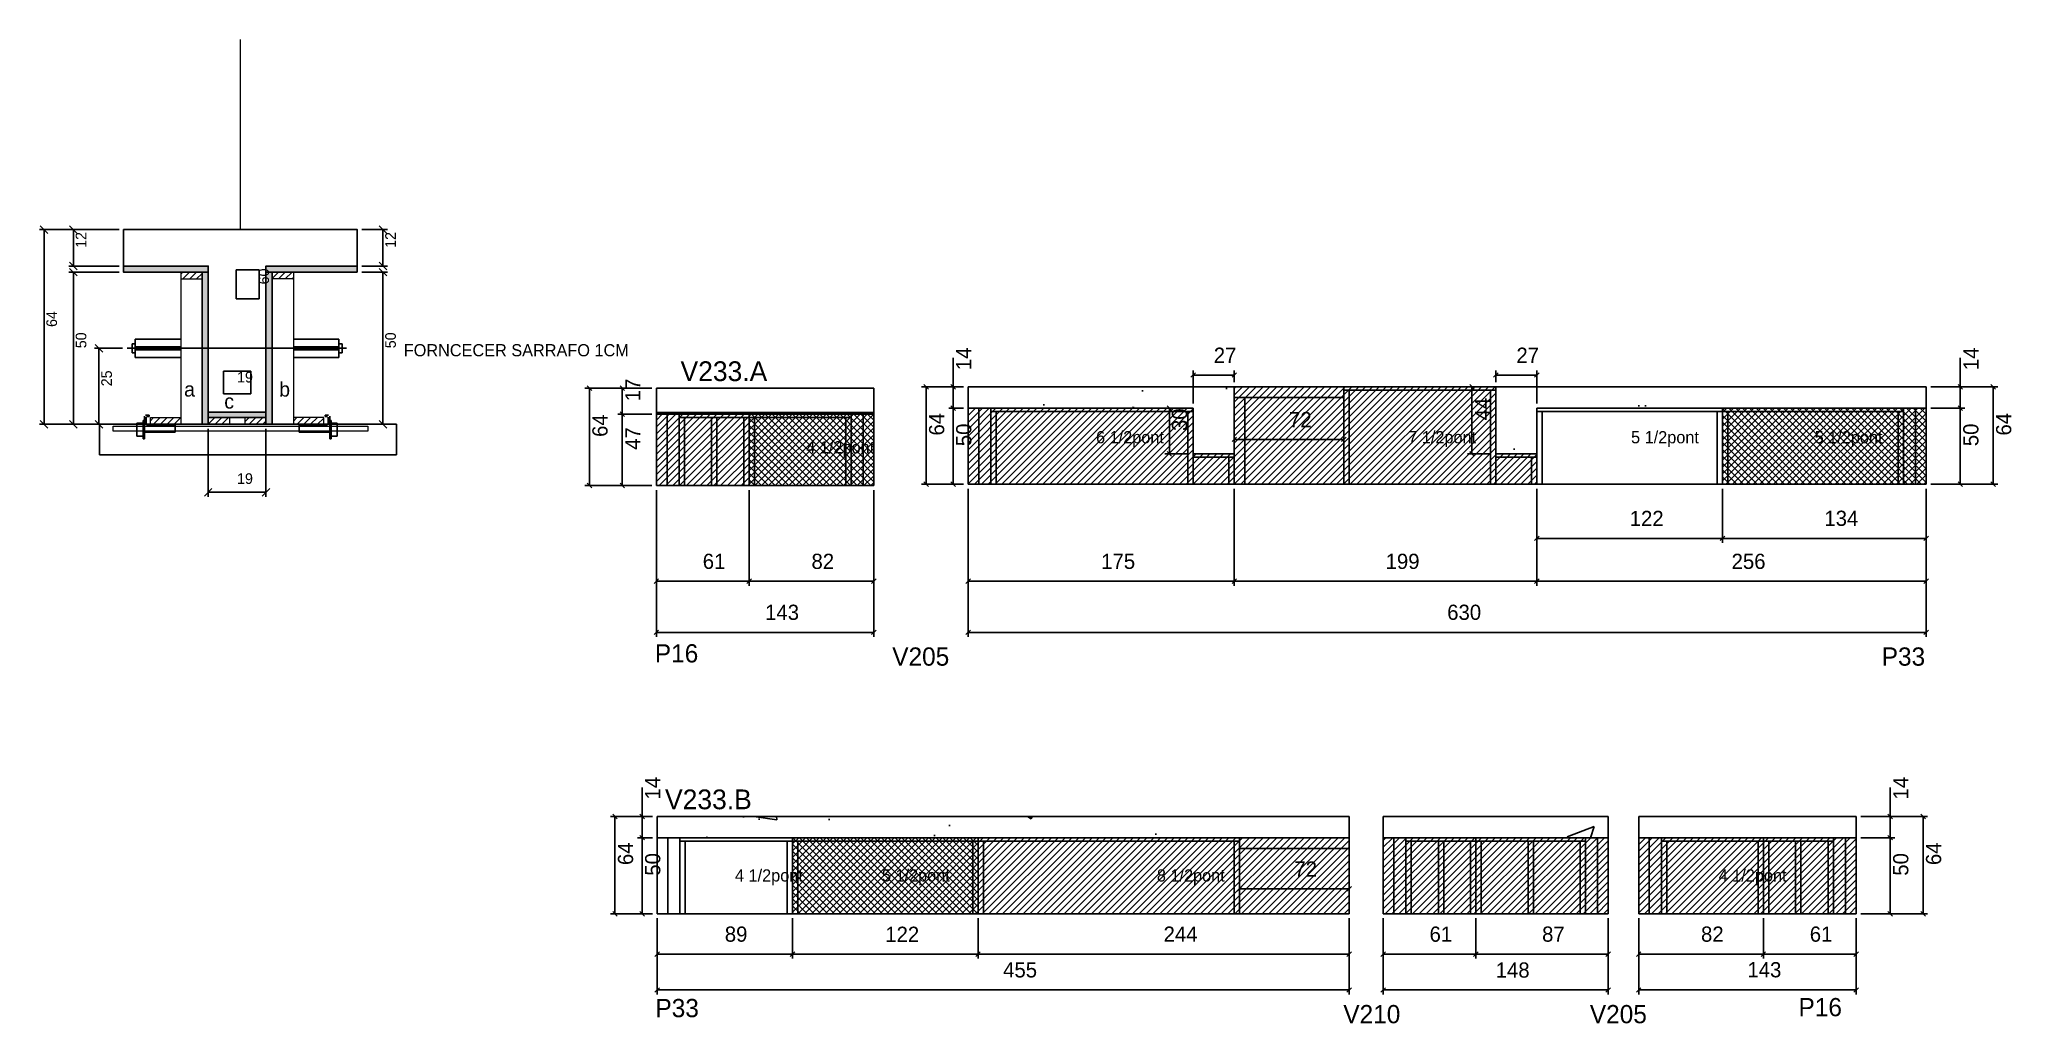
# Model space of a CAD drawing. Header units: metres. Extents: x 5980 to 7276, y 4031 to 4678.
import ezdxf

# ---------------------------------------------------------------- set-up
doc = ezdxf.new("R2010")
doc.units = ezdxf.units.M
for name, color, linetype in [('5', 7, 'Continuous'), ('barrote', 7, 'Continuous'), ('CONCRETO', 7, 'Continuous'), ('COTA', 7, 'Continuous'), ('Cota Seção (2x)', 7, 'Continuous'), ('detalhes', 7, 'Continuous'), ('Hachura', 7, 'Continuous'), ('Madeira', 7, 'Continuous'), ('Painéis', 7, 'Continuous'), ('presilha', 7, 'Continuous'), ('REAPROVEITAMENTO', 7, 'Continuous'), ('SARR_2.2x7', 7, 'Continuous'), ('SARR_3.5x7', 7, 'Continuous'), ('SCO-___-LAJ', 7, 'Continuous'), ('TENSOR', 7, 'Continuous'), ('texto', 7, 'Continuous'), ('Texto Seção', 7, 'Continuous')]:
    doc.layers.add(name, color=color, linetype=linetype)

msp = doc.modelspace()

# ---------------------------------------------------------------- hatches: boundary and pattern name
at = {"layer": 'COTA'}
h = msp.add_hatch(dxfattribs=at)
h.set_pattern_fill('AR-CONC')
h.paths.add_polyline_path([(6528.4, 4432.6), (6528.4, 4448.6), (6385.4, 4448.6), (6385.4, 4432.6), (6528.4, 4432.6)])
h = msp.add_hatch(dxfattribs=at)
h.set_pattern_fill('AR-CONC')
h.paths.add_polyline_path([(6765.4, 4405.5), (6765.4, 4449.5), (6590.4, 4449.5), (6590.4, 4435.5), (6738.4, 4435.5), (6738.4, 4405.5), (6765.4, 4405.5)])
h.paths.add_polyline_path([(6937.4, 4449.5), (6937.4, 4405.5), (6964.4, 4405.5), (6964.4, 4435.5), (7220.4, 4435.5), (7220.4, 4449.5), (6937.4, 4449.5)])
h = msp.add_hatch(dxfattribs=at)
h.set_pattern_fill('AR-CONC')
h.paths.add_polyline_path([(6840.9, 4167.1), (6840.9, 4153.1), (6385.9, 4153.1), (6385.9, 4167.1), (6840.9, 4167.1)])
h = msp.add_hatch(dxfattribs=at)
h.set_pattern_fill('AR-CONC')
h.paths.add_polyline_path([(7011.3, 4153.1), (7011.3, 4167.1), (6863.3, 4167.1), (6863.3, 4153.1), (7011.3, 4153.1)])
h = msp.add_hatch(dxfattribs=at)
h.set_pattern_fill('AR-CONC')
h.paths.add_polyline_path([(7174.3, 4153.1), (7174.3, 4167.1), (7031.3, 4167.1), (7031.3, 4153.1), (7174.3, 4153.1)])
at = {"layer": 'Hachura'}
h = msp.add_hatch(color=7, dxfattribs=at)
h.dxf.hatch_style = 1
h.paths.add_polyline_path([(6090.7, 4524.9), (6090.7, 4528.9), (6035.1, 4528.9), (6035.1, 4524.9), (6090.7, 4524.9)])
h = msp.add_hatch(color=7, dxfattribs=at)
h.dxf.hatch_style = 1
h.paths.add_polyline_path([(6188.7, 4524.9), (6188.7, 4528.9), (6128.7, 4528.9), (6128.7, 4524.9), (6188.7, 4524.9)])
h = msp.add_hatch(dxfattribs=at)
h.set_pattern_fill('ANSI31')
h.paths.add_polyline_path([(6086.7, 4520.5), (6086.7, 4524.9), (6072.7, 4524.9), (6072.7, 4520.5), (6086.7, 4520.5)])
h = msp.add_hatch(color=7, dxfattribs=at)
h.dxf.hatch_style = 1
h.paths.add_polyline_path([(6086.7, 4524.9), (6090.7, 4524.9), (6090.7, 4424.9), (6086.7, 4424.9), (6086.7, 4524.9)])
h = msp.add_hatch(color=7, dxfattribs=at)
h.dxf.hatch_style = 1
h.paths.add_polyline_path([(6132.7, 4524.9), (6128.7, 4524.9), (6128.7, 4424.9), (6132.7, 4424.9), (6132.7, 4524.9)])
h = msp.add_hatch(dxfattribs=at)
h.set_pattern_fill('ANSI31')
h.paths.add_polyline_path([(6132.7, 4520.5), (6132.7, 4524.9), (6146.7, 4524.9), (6146.7, 4520.5), (6132.7, 4520.5)])
h = msp.add_hatch(dxfattribs=at)
h.set_pattern_fill('ANSI31')
h.paths.add_polyline_path([(6052.7, 4424.9), (6052.7, 4429.3), (6072.7, 4429.3), (6072.7, 4424.9), (6052.7, 4424.9)])
h = msp.add_hatch(color=7, dxfattribs=at)
h.dxf.hatch_style = 1
h.paths.add_polyline_path([(6128.7, 4429.3), (6128.7, 4432.9), (6090.7, 4432.9), (6090.7, 4429.3), (6128.7, 4429.3)])
h = msp.add_hatch(dxfattribs=at)
h.set_pattern_fill('ANSI31')
h.paths.add_polyline_path([(6090.7, 4424.9), (6090.7, 4429.3), (6104.7, 4429.3), (6104.7, 4424.9), (6090.7, 4424.9)])
h = msp.add_hatch(dxfattribs=at)
h.set_pattern_fill('ANSI31')
h.paths.add_polyline_path([(6128.7, 4424.9), (6128.7, 4429.3), (6114.7, 4429.3), (6114.7, 4424.9), (6128.7, 4424.9)])
h = msp.add_hatch(dxfattribs=at)
h.set_pattern_fill('ANSI31')
h.paths.add_polyline_path([(6166.7, 4424.9), (6166.7, 4429.3), (6146.7, 4429.3), (6146.7, 4424.9), (6166.7, 4424.9)])
at = {"layer": 'REAPROVEITAMENTO'}
h = msp.add_hatch(dxfattribs=at)
h.set_pattern_fill('ANSI31')
h.paths.add_polyline_path([(6937.4, 4405.5), (6937.4, 4449.5), (6765.4, 4449.5), (6765.4, 4385.5), (6964.4, 4385.5), (6964.4, 4405.5), (6937.4, 4405.5)])
h = msp.add_hatch(dxfattribs=at)
h.set_pattern_fill('ANSI31')
h.paths.add_polyline_path([(6738.4, 4405.5), (6738.4, 4435.5), (6590.4, 4435.5), (6590.4, 4385.5), (6765.4, 4385.5), (6765.4, 4405.5), (6738.4, 4405.5), (6738.4, 4405.5)])
h = msp.add_hatch(dxfattribs=at)
h.set_pattern_fill('ANSI37')
h.paths.add_polyline_path([(7220.4, 4435.5), (7086.4, 4435.5), (7086.4, 4385.5), (7220.4, 4385.5), (7220.4, 4435.5)])
h = msp.add_hatch(dxfattribs=at)
h.set_pattern_fill('ANSI31')
h.paths.add_polyline_path([(6385.4, 4384.6), (6446.4, 4384.6), (6446.4, 4431.6), (6385.4, 4431.6), (6385.4, 4384.6)])
h = msp.add_hatch(dxfattribs=at)
h.set_pattern_fill('ANSI37')
h.paths.add_polyline_path([(6528.4, 4431.6), (6446.4, 4431.6), (6446.4, 4384.6), (6528.4, 4384.6), (6528.4, 4431.6)])
h = msp.add_hatch(dxfattribs=at)
h.set_pattern_fill('ANSI37')
h.paths.add_polyline_path([(6596.9, 4153.1), (6474.9, 4153.1), (6474.9, 4103.1), (6596.9, 4103.1), (6596.9, 4153.1), (6596.9, 4153.1)])
h = msp.add_hatch(dxfattribs=at)
h.set_pattern_fill('ANSI31')
h.paths.add_polyline_path([(6596.9, 4103.1), (6840.9, 4103.1), (6840.9, 4153.1), (6596.9, 4153.1), (6596.9, 4103.1)])
h = msp.add_hatch(dxfattribs=at)
h.set_pattern_fill('ANSI31')
h.paths.add_polyline_path([(6863.3, 4103.1), (7011.3, 4103.1), (7011.3, 4153.1), (6863.3, 4153.1), (6863.3, 4103.1)])
h = msp.add_hatch(dxfattribs=at)
h.set_pattern_fill('ANSI31')
h.paths.add_polyline_path([(7031.3, 4103.1), (7174.3, 4103.1), (7174.3, 4153.1), (7031.3, 4153.1), (7031.3, 4103.1)])

# ---------------------------------------------------------------- linework, layer by layer
at = {"color": 7, "lineweight": 25}
for p, q in [((6040.7, 4477.9), (6040.7, 4471.9)), ((6040.7, 4477.9), (6042.7, 4477.9)), ((6042.7, 4480.9), (6042.7, 4468.9)), ((6042.7, 4480.9), (6072.7, 4480.9)), ((6072.7, 4475.9), (6042.7, 4475.9)), ((6072.7, 4473.9), (6042.7, 4473.9)), ((6176.7, 4480.9), (6146.7, 4480.9)), ((6146.7, 4475.9), (6176.7, 4475.9)), ((6146.7, 4473.9), (6176.7, 4473.9)), ((6176.7, 4480.9), (6176.7, 4468.9)), ((6176.7, 4477.9), (6178.7, 4477.9)), ((6178.7, 4477.9), (6178.7, 4471.9)), ((6042.7, 4471.9), (6040.7, 4471.9)), ((6042.7, 4468.9), (6072.7, 4468.9)), ((6176.7, 4468.9), (6146.7, 4468.9)), ((6176.7, 4471.9), (6178.7, 4471.9))]:
    msp.add_line(p, q, dxfattribs=at)
at = {"layer": 'barrote', "color": 251, "lineweight": 25}
msp.add_lwpolyline([(6019.3, 4404.9), (6214.5, 4404.9), (6214.5, 4424.9), (6019.3, 4424.9)], close=True, dxfattribs=at)
at = {"layer": 'CONCRETO', "color": 251, "lineweight": 25}
msp.add_lwpolyline([(6035.1, 4528.9), (6035.1, 4552.9), (6188.7, 4552.9), (6188.7, 4528.9), (6128.7, 4528.9), (6128.7, 4432.9), (6090.7, 4432.9), (6090.7, 4528.9)], close=True, dxfattribs=at)
at = {"layer": 'COTA', "color": 4, "lineweight": 25}
for p, q in [((6032.1, 4552.9), (5979.8, 4552.9)), ((5982.8, 4424.9), (5982.8, 4552.9)), ((6032.1, 4552.9), (5999.1, 4552.9)), ((6002.1, 4552.9), (6002.1, 4528.9)), ((6191.7, 4552.9), (6208.6, 4552.9)), ((6205.6, 4552.9), (6205.6, 4528.9)), ((6032.1, 4528.9), (5999.1, 4528.9)), ((6191.7, 4528.9), (6208.6, 4528.9)), ((6032.1, 4524.9), (5999.1, 4524.9)), ((6002.1, 4524.9), (6002.1, 4424.9)), ((6191.7, 4524.9), (6208.6, 4524.9)), ((6205.6, 4424.9), (6205.6, 4524.9)), ((6034.4, 4474.9), (6015.9, 4474.9)), ((6018.9, 4474.9), (6018.9, 4424.9)), ((7242.8, 4449.5), (7242.8, 4468.6)), ((6382.4, 4448.6), (6338.4, 4448.6)), ((6341.4, 4448.6), (6341.4, 4384.6)), ((6382.4, 4448.6), (6360, 4448.6)), ((6363, 4431.6), (6363, 4448.6)), ((6738.4, 4438.5), (6738.4, 4460.3)), ((6738.4, 4457.3), (6765.4, 4457.3)), ((6765.4, 4452.5), (6765.4, 4460.3)), ((6934.4, 4449.5), (6918.7, 4449.5)), ((6921.7, 4405.5), (6921.7, 4449.5)), ((6937.4, 4452.5), (6937.4, 4460.3)), ((6937.4, 4457.3), (6964.4, 4457.3)), ((6964.4, 4438.5), (6964.4, 4460.3)), ((7223.4, 4449.5), (7245.8, 4449.5)), ((7223.4, 4449.5), (7267.4, 4449.5)), ((7242.8, 4435.5), (7242.8, 4449.5)), ((7264.4, 4449.5), (7264.4, 4385.5)), ((6735.4, 4435.5), (6719.7, 4435.5)), ((6722.7, 4405.5), (6722.7, 4435.5)), ((7223.4, 4435.5), (7245.8, 4435.5)), ((7223.4, 4435.5), (7245.8, 4435.5)), ((7242.8, 4435.5), (7242.8, 4385.5)), ((6054.1, 4424.9), (5979.8, 4424.9)), ((6054.1, 4424.9), (5999.1, 4424.9)), ((6034.4, 4424.9), (6015.9, 4424.9)), ((6090.7, 4421.9), (6090.7, 4377.2)), ((6128.7, 4421.9), (6128.7, 4377.2)), ((6165.3, 4424.9), (6208.6, 4424.9)), ((6382.4, 4431.6), (6360, 4431.6)), ((6382.4, 4431.6), (6360, 4431.6)), ((6363, 4431.6), (6363, 4384.6)), ((6765.4, 4410.2), (6765.4, 4418)), ((6765.4, 4415), (6837.4, 4415)), ((6837.4, 4410.2), (6837.4, 4418)), ((6735.4, 4405.5), (6719.7, 4405.5)), ((6934.4, 4405.5), (6918.7, 4405.5)), ((6382.4, 4384.6), (6338.4, 4384.6)), ((6382.4, 4384.6), (6360, 4384.6)), ((7223.4, 4385.5), (7245.8, 4385.5)), ((7223.4, 4385.5), (7267.4, 4385.5)), ((6090.7, 4380.2), (6128.7, 4380.2)), ((6385.4, 4381.6), (6385.4, 4318.7)), ((6385.4, 4381.6), (6385.4, 4285.1)), ((6446.4, 4381.6), (6446.4, 4318.7)), ((6446.4, 4381.6), (6446.4, 4318.7)), ((6528.4, 4381.6), (6528.4, 4318.7)), ((6528.4, 4381.6), (6528.4, 4285.1)), ((6590.4, 4382.5), (6590.4, 4285.1)), ((6590.4, 4382.5), (6590.4, 4318.7)), ((6765.4, 4382.5), (6765.4, 4318.7)), ((6765.4, 4382.5), (6765.4, 4318.7)), ((6964.4, 4382.5), (6964.4, 4318.7)), ((6964.4, 4382.5), (6964.4, 4318.7)), ((7220.4, 4382.5), (7220.4, 4285.1)), ((7220.4, 4382.5), (7220.4, 4318.7)), ((6446.4, 4321.7), (6385.4, 4321.7)), ((6528.4, 4321.7), (6446.4, 4321.7)), ((6765.4, 4321.7), (6590.4, 4321.7)), ((6765.4, 4321.7), (6964.4, 4321.7)), ((6964.4, 4321.7), (7220.4, 4321.7)), ((6528.4, 4288.1), (6385.4, 4288.1)), ((6590.4, 4288.1), (7220.4, 4288.1)), ((7196.7, 4167.1), (7196.7, 4186.2)), ((7177.3, 4167.1), (7199.7, 4167.1)), ((7177.3, 4167.1), (7221.3, 4167.1)), ((7196.7, 4153.1), (7196.7, 4167.1)), ((7218.3, 4167.1), (7218.3, 4103.1)), ((7177.3, 4153.1), (7199.7, 4153.1)), ((7177.3, 4153.1), (7199.7, 4153.1)), ((7196.7, 4153.1), (7196.7, 4103.1)), ((6385.9, 4100.1), (6385.9, 4050)), ((6596.9, 4100.1), (6596.9, 4073.6)), ((6840.9, 4100.1), (6840.9, 4073.6)), ((6840.9, 4100.1), (6840.9, 4050)), ((6863.3, 4100.1), (6863.3, 4073.6)), ((6863.3, 4100.1), (6863.3, 4050)), ((6924.3, 4100.1), (6924.3, 4073.6)), ((6924.3, 4100.1), (6924.3, 4073.6)), ((7011.3, 4100.1), (7011.3, 4073.6)), ((7011.3, 4100.1), (7011.3, 4050)), ((7031.3, 4100.1), (7031.3, 4073.6)), ((7031.3, 4100.1), (7031.3, 4050)), ((7113.3, 4100.1), (7113.3, 4073.6)), ((7113.3, 4100.1), (7113.3, 4073.6)), ((7174.3, 4100.1), (7174.3, 4073.6)), ((7174.3, 4100.1), (7174.3, 4050)), ((7177.3, 4103.1), (7199.7, 4103.1)), ((7177.3, 4103.1), (7221.3, 4103.1)), ((6840.9, 4076.6), (6596.9, 4076.6)), ((6924.3, 4076.6), (6863.3, 4076.6)), ((7011.3, 4076.6), (6924.3, 4076.6)), ((7031.3, 4076.6), (7113.3, 4076.6)), ((7113.3, 4076.6), (7174.3, 4076.6)), ((6840.9, 4053), (6385.9, 4053)), ((7011.3, 4053), (6863.3, 4053)), ((7031.3, 4053), (7174.3, 4053))]:
    msp.add_line(p, q, dxfattribs=at)
at = {"layer": 'COTA', "color": 0, "lineweight": 25}
for p, q in [((6342.9, 4447.1), (6339.9, 4450.1)), ((6364.5, 4447.1), (6361.5, 4450.1)), ((6739.9, 4458.8), (6736.9, 4455.8)), ((6763.9, 4455.8), (6766.9, 4458.8)), ((6923.2, 4448), (6920.2, 4451)), ((6938.9, 4458.8), (6935.9, 4455.8)), ((6962.9, 4455.8), (6965.9, 4458.8)), ((7244.3, 4448), (7241.3, 4451)), ((7265.9, 4448), (7262.9, 4451)), ((6724.2, 4434), (6721.2, 4437)), ((7244.3, 4434), (7241.3, 4437)), ((7241.3, 4437), (7244.3, 4434)), ((6364.5, 4430.1), (6361.5, 4433.1)), ((6361.5, 4433.1), (6364.5, 4430.1)), ((6766.9, 4416.5), (6763.9, 4413.5)), ((6835.9, 4413.5), (6838.9, 4416.5)), ((6721.2, 4407), (6724.2, 4404)), ((6920.2, 4407), (6923.2, 4404)), ((6339.9, 4386.1), (6342.9, 4383.1)), ((6361.5, 4386.1), (6364.5, 4383.1)), ((7241.3, 4387), (7244.3, 4384)), ((7262.9, 4387), (7265.9, 4384)), ((6386.9, 4323.2), (6383.9, 4320.2)), ((6447.9, 4323.2), (6444.9, 4320.2)), ((6444.9, 4320.2), (6447.9, 4323.2)), ((6526.9, 4320.2), (6529.9, 4323.2)), ((6591.9, 4323.2), (6588.9, 4320.2)), ((6766.9, 4323.2), (6763.9, 4320.2)), ((6763.9, 4320.2), (6766.9, 4323.2)), ((6962.9, 4320.2), (6965.9, 4323.2)), ((6965.9, 4323.2), (6962.9, 4320.2)), ((7218.9, 4320.2), (7221.9, 4323.2)), ((6386.9, 4289.6), (6383.9, 4286.6)), ((6526.9, 4286.6), (6529.9, 4289.6)), ((6591.9, 4289.6), (6588.9, 4286.6)), ((7218.9, 4286.6), (7221.9, 4289.6)), ((7198.2, 4165.6), (7195.2, 4168.6)), ((7219.8, 4165.6), (7216.8, 4168.6)), ((7198.2, 4151.6), (7195.2, 4154.6)), ((7195.2, 4154.6), (7198.2, 4151.6)), ((7195.2, 4104.6), (7198.2, 4101.6)), ((7216.8, 4104.6), (7219.8, 4101.6)), ((6598.4, 4078.1), (6595.4, 4075.1)), ((6839.4, 4075.1), (6842.4, 4078.1)), ((6864.8, 4078.1), (6861.8, 4075.1)), ((6925.8, 4078.1), (6922.8, 4075.1)), ((6922.8, 4075.1), (6925.8, 4078.1)), ((7009.8, 4075.1), (7012.8, 4078.1)), ((7032.8, 4078.1), (7029.8, 4075.1)), ((7111.8, 4075.1), (7114.8, 4078.1)), ((7114.8, 4078.1), (7111.8, 4075.1)), ((7172.8, 4075.1), (7175.8, 4078.1)), ((6387.4, 4054.5), (6384.4, 4051.5)), ((6839.4, 4051.5), (6842.4, 4054.5)), ((6864.8, 4054.5), (6861.8, 4051.5)), ((7009.8, 4051.5), (7012.8, 4054.5)), ((7032.8, 4054.5), (7029.8, 4051.5)), ((7172.8, 4051.5), (7175.8, 4054.5))]:
    msp.add_line(p, q, dxfattribs=at)
at = {"layer": 'COTA', "color": 241, "lineweight": 25}
for p, q in [((6528.4, 4448.6), (6385.4, 4448.6)), ((6385.4, 4432.6), (6385.4, 4448.6)), ((6528.4, 4432.6), (6528.4, 4448.6)), ((6590.4, 4449.5), (6765.4, 4449.5)), ((6590.4, 4435.5), (6590.4, 4449.5)), ((6937.4, 4449.5), (7220.4, 4449.5)), ((7220.4, 4435.5), (7220.4, 4449.5)), ((6840.9, 4167.1), (6385.9, 4167.1)), ((6385.9, 4153.1), (6385.9, 4167.1)), ((6840.9, 4153.1), (6840.9, 4167.1)), ((7011.3, 4167.1), (6863.3, 4167.1)), ((6863.3, 4153.1), (6863.3, 4167.1)), ((7011.3, 4153.1), (7011.3, 4167.1)), ((7031.3, 4167.1), (7174.3, 4167.1)), ((7031.3, 4153.1), (7031.3, 4167.1)), ((7174.3, 4153.1), (7174.3, 4167.1))]:
    msp.add_line(p, q, dxfattribs=at)
at = {"layer": 'COTA', "color": 0, "lineweight": 25}
for points in [[(5985.3, 4550.4), (5980.3, 4555.4)], [(6004.6, 4550.4), (5999.6, 4555.4)], [(6208.1, 4550.4), (6203.1, 4555.4)], [(5999.6, 4531.4), (6004.6, 4526.4)], [(6004.6, 4522.4), (5999.6, 4527.4)], [(6203.1, 4531.4), (6208.1, 4526.4)], [(6208.1, 4522.4), (6203.1, 4527.4)], [(6021.4, 4472.4), (6016.4, 4477.4)], [(5980.3, 4427.4), (5985.3, 4422.4)], [(5999.6, 4427.4), (6004.6, 4422.4)], [(6016.4, 4427.4), (6021.4, 4422.4)], [(6203.1, 4427.4), (6208.1, 4422.4)], [(6093.2, 4382.7), (6088.2, 4377.7)], [(6126.2, 4377.7), (6131.2, 4382.7)]]:
    msp.add_lwpolyline(points, dxfattribs=at)
at = {"layer": 'Cota Seção (2x)', "color": 180, "lineweight": 25}
for p, q in [((6124.2, 4526.4), (6109.2, 4526.4)), ((6109.2, 4526.4), (6109.2, 4507.4)), ((6124.2, 4507.4), (6124.2, 4526.4)), ((6109.2, 4507.4), (6124.2, 4507.4)), ((6118.7, 4459.9), (6100.7, 4459.9)), ((6100.7, 4459.9), (6100.7, 4444.9)), ((6118.7, 4444.9), (6118.7, 4459.9)), ((6100.7, 4444.9), (6118.7, 4444.9))]:
    msp.add_line(p, q, dxfattribs=at)
at = {"layer": 'Madeira', "color": 126, "lineweight": 18}
for points in [[(6086.7, 4520.5), (6086.7, 4524.9), (6072.7, 4524.9), (6072.7, 4520.5)], [(6086.7, 4524.9), (6072.7, 4524.9), (6072.7, 4424.9), (6086.7, 4424.9)], [(6132.7, 4520.5), (6132.7, 4524.9), (6146.7, 4524.9), (6146.7, 4520.5)], [(6132.7, 4524.9), (6146.7, 4524.9), (6146.7, 4424.9), (6132.7, 4424.9)], [(6052.7, 4424.9), (6052.7, 4429.3), (6072.7, 4429.3), (6072.7, 4424.9)], [(6090.7, 4424.9), (6090.7, 4429.3), (6104.7, 4429.3), (6104.7, 4424.9)], [(6128.7, 4424.9), (6128.7, 4429.3), (6114.7, 4429.3), (6114.7, 4424.9)], [(6166.7, 4424.9), (6166.7, 4429.3), (6146.7, 4429.3), (6146.7, 4424.9)]]:
    msp.add_lwpolyline(points, close=True, dxfattribs=at)
at = {"layer": 'Painéis', "color": 4, "lineweight": 25}
for p, q in [((6580.6, 4449.5), (6580.6, 4468.6)), ((6587.4, 4449.5), (6559.8, 4449.5)), ((6562.8, 4449.5), (6562.8, 4385.5)), ((6587.4, 4449.5), (6577.6, 4449.5)), ((6580.6, 4435.5), (6580.6, 4449.5)), ((6587.4, 4435.5), (6577.6, 4435.5)), ((6587.4, 4435.5), (6577.6, 4435.5)), ((6580.6, 4435.5), (6580.6, 4385.5)), ((6587.4, 4385.5), (6559.8, 4385.5)), ((6587.4, 4385.5), (6577.6, 4385.5)), ((6964.4, 4382.5), (6964.4, 4346.9)), ((7086.4, 4382.5), (7086.4, 4346.9)), ((7086.4, 4382.5), (7086.4, 4346.9)), ((7220.4, 4382.5), (7220.4, 4346.9)), ((6964.4, 4349.9), (7086.4, 4349.9)), ((7220.4, 4349.9), (7086.4, 4349.9)), ((6376.1, 4167.1), (6376.1, 4186.2)), ((6382.9, 4167.1), (6355.2, 4167.1)), ((6358.2, 4167.1), (6358.2, 4103.1)), ((6382.9, 4167.1), (6373.1, 4167.1)), ((6376.1, 4153.1), (6376.1, 4167.1)), ((6382.9, 4153.1), (6373.1, 4153.1)), ((6382.9, 4153.1), (6373.1, 4153.1)), ((6376.1, 4153.1), (6376.1, 4103.1)), ((6768.9, 4119.5), (6840.9, 4119.5)), ((6382.9, 4103.1), (6355.2, 4103.1)), ((6382.9, 4103.1), (6373.1, 4103.1)), ((6385.9, 4100.1), (6385.9, 4073.6)), ((6474.9, 4100.1), (6474.9, 4073.6)), ((6474.9, 4100.1), (6474.9, 4073.6)), ((6596.9, 4100.1), (6596.9, 4073.6)), ((6474.9, 4076.6), (6385.9, 4076.6)), ((6596.9, 4076.6), (6474.9, 4076.6))]:
    msp.add_line(p, q, dxfattribs=at)
at = {"layer": 'Painéis', "color": 0, "lineweight": 25}
for p, q in [((6564.3, 4448), (6561.3, 4451)), ((6582.1, 4448), (6579.1, 4451)), ((6582.1, 4434), (6579.1, 4437)), ((6579.1, 4437), (6582.1, 4434)), ((6561.3, 4387), (6564.3, 4384)), ((6579.1, 4387), (6582.1, 4384)), ((6965.9, 4351.4), (6962.9, 4348.4)), ((7084.9, 4348.4), (7087.9, 4351.4)), ((7087.9, 4351.4), (7084.9, 4348.4)), ((7218.9, 4348.4), (7221.9, 4351.4)), ((6359.7, 4165.6), (6356.7, 4168.6)), ((6377.6, 4165.6), (6374.6, 4168.6)), ((6377.6, 4151.6), (6374.6, 4154.6)), ((6374.6, 4154.6), (6377.6, 4151.6)), ((6770.4, 4121), (6767.4, 4118)), ((6839.4, 4118), (6842.4, 4121)), ((6356.7, 4104.6), (6359.7, 4101.6)), ((6374.6, 4104.6), (6377.6, 4101.6)), ((6387.4, 4078.1), (6384.4, 4075.1)), ((6476.4, 4078.1), (6473.4, 4075.1)), ((6473.4, 4075.1), (6476.4, 4078.1)), ((6595.4, 4075.1), (6598.4, 4078.1))]:
    msp.add_line(p, q, dxfattribs=at)
at = {"layer": 'Painéis', "color": 200, "lineweight": 25}
for p, q in [((6765.4, 4449.5), (6937.4, 4449.5)), ((6765.4, 4385.5), (6765.4, 4449.5)), ((6937.4, 4405.5), (6937.4, 4449.5)), ((6590.4, 4435.5), (6738.4, 4435.5)), ((6590.4, 4385.5), (6590.4, 4435.5)), ((6738.4, 4405.5), (6738.4, 4435.5)), ((6964.4, 4435.5), (7220.4, 4435.5)), ((6964.4, 4385.5), (6964.4, 4435.5)), ((7086.4, 4385.5), (7086.4, 4435.5)), ((7220.4, 4385.5), (7220.4, 4435.5)), ((6528.4, 4431.6), (6385.4, 4431.6)), ((6385.4, 4384.6), (6385.4, 4431.6)), ((6446.4, 4384.6), (6446.4, 4431.6)), ((6528.4, 4384.6), (6528.4, 4431.6)), ((6765.4, 4405.5), (6738.4, 4405.5)), ((6964.4, 4405.5), (6937.4, 4405.5)), ((6528.4, 4384.6), (6385.4, 4384.6)), ((6590.4, 4385.5), (7220.4, 4385.5)), ((6840.9, 4153.1), (6385.9, 4153.1)), ((6385.9, 4103.1), (6385.9, 4153.1)), ((6474.9, 4103.1), (6474.9, 4153.1)), ((6596.9, 4103.1), (6596.9, 4153.1)), ((6840.9, 4103.1), (6840.9, 4153.1)), ((7011.3, 4153.1), (6863.3, 4153.1)), ((6863.3, 4103.1), (6863.3, 4153.1)), ((6924.3, 4103.1), (6924.3, 4153.1)), ((7011.3, 4103.1), (7011.3, 4153.1)), ((7031.3, 4153.1), (7174.3, 4153.1)), ((7031.3, 4103.1), (7031.3, 4153.1)), ((7113.3, 4103.1), (7113.3, 4153.1)), ((7174.3, 4103.1), (7174.3, 4153.1)), ((6840.9, 4103.1), (6385.9, 4103.1)), ((7011.3, 4103.1), (6863.3, 4103.1)), ((7031.3, 4103.1), (7174.3, 4103.1))]:
    msp.add_line(p, q, dxfattribs=at)
for points in [[(6090.7, 4524.9), (6090.7, 4528.9), (6035.1, 4528.9), (6035.1, 4524.9)], [(6188.7, 4524.9), (6188.7, 4528.9), (6128.7, 4528.9), (6128.7, 4524.9)], [(6086.7, 4524.9), (6090.7, 4524.9), (6090.7, 4424.9), (6086.7, 4424.9)], [(6132.7, 4524.9), (6128.7, 4524.9), (6128.7, 4424.9), (6132.7, 4424.9)], [(6128.7, 4429.3), (6128.7, 4432.9), (6090.7, 4432.9), (6090.7, 4429.3)]]:
    msp.add_lwpolyline(points, close=True, dxfattribs=at)
at = {"layer": 'presilha', "color": 1, "lineweight": 25}
for p, q in [((6043.9, 4425.6), (6047.9, 4425.6)), ((6043.9, 4425.6), (6043.9, 4417)), ((6047.9, 4427.3), (6048.9, 4427.3)), ((6047.9, 4415.3), (6047.9, 4427.3)), ((6047.9, 4425.6), (6047.9, 4417)), ((6048.9, 4424), (6048.9, 4430.2)), ((6048.9, 4427.3), (6048.9, 4415.3)), ((6051.9, 4431), (6049.6, 4431)), ((6049.9, 4424.7), (6049.9, 4429.6)), ((6051.9, 4430), (6050.2, 4430)), ((6068.9, 4424.3), (6050.2, 4424.3)), ((6051.9, 4431), (6051.9, 4430)), ((6068.9, 4424.3), (6068.9, 4419.7)), ((6150.6, 4424.3), (6150.6, 4419.7)), ((6150.6, 4424.3), (6169.2, 4424.3)), ((6167.6, 4431), (6167.6, 4430)), ((6167.6, 4431), (6169.8, 4431)), ((6167.6, 4430), (6169.2, 4430)), ((6169.6, 4424.7), (6169.6, 4429.6)), ((6170.6, 4424), (6170.6, 4430.2)), ((6171.6, 4427.3), (6170.6, 4427.3)), ((6170.6, 4427.3), (6170.6, 4415.3)), ((6171.6, 4415.3), (6171.6, 4427.3)), ((6175.6, 4425.6), (6171.6, 4425.6)), ((6171.6, 4425.6), (6171.6, 4417)), ((6175.6, 4425.6), (6175.6, 4417)), ((6047.9, 4417), (6043.9, 4417)), ((6048.9, 4415.3), (6047.9, 4415.3)), ((6068.9, 4419.7), (6048.9, 4419.7)), ((6150.6, 4419.7), (6170.6, 4419.7)), ((6170.6, 4415.3), (6171.6, 4415.3)), ((6171.6, 4417), (6175.6, 4417))]:
    msp.add_line(p, q, dxfattribs=at)
at = {"layer": 'SARR_2.2x7', "color": 40, "lineweight": 25}
for p, q in [((6597.4, 4385.5), (6597.4, 4435.5)), ((6765.4, 4442.5), (6837.4, 4442.5)), ((6772.4, 4385.5), (6772.4, 4442.5)), ((6837.4, 4447.3), (6937.4, 4447.3)), ((7213.4, 4385.5), (7213.4, 4435.5)), ((6528.4, 4432.6), (6385.4, 4432.6)), ((6385.4, 4431.6), (6385.4, 4432.6)), ((6392.4, 4384.6), (6392.4, 4431.6)), ((6446.4, 4429.4), (6400.4, 4429.4)), ((6446.4, 4431.6), (6446.4, 4432.6)), ((6513.4, 4429.4), (6446.4, 4429.4)), ((6521.4, 4384.6), (6521.4, 4431.6)), ((6528.4, 4431.6), (6528.4, 4432.6)), ((6605.4, 4433.3), (6738.4, 4433.3)), ((6964.4, 4433.3), (7205.4, 4433.3)), ((6765.4, 4403.3), (6738.4, 4403.3)), ((6964.4, 4403.3), (6937.4, 4403.3)), ((6392.9, 4103.1), (6392.9, 4153.1)), ((6596.9, 4150.9), (6400.9, 4150.9)), ((6768.9, 4150.9), (6596.9, 4150.9)), ((6870.3, 4103.1), (6870.3, 4153.1)), ((6924.3, 4150.9), (6878.3, 4150.9)), ((6996.3, 4150.9), (6924.3, 4150.9)), ((7004.3, 4103.1), (7004.3, 4153.1)), ((7038.3, 4103.1), (7038.3, 4153.1)), ((7046.3, 4150.9), (7113.3, 4150.9)), ((7113.3, 4150.9), (7159.3, 4150.9)), ((7167.3, 4103.1), (7167.3, 4153.1)), ((6840.9, 4146.1), (6768.9, 4146.1))]:
    msp.add_line(p, q, dxfattribs=at)
at = {"layer": 'SARR_3.5x7', "color": 81, "lineweight": 25}
for p, q in [((6837.4, 4449.5), (6837.4, 4385.5)), ((6605.4, 4435.5), (6605.4, 4385.5)), ((6840.9, 4447.3), (6840.9, 4385.5)), ((6933.9, 4447.3), (6933.9, 4385.5)), ((6937.4, 4447.3), (6937.4, 4385.5)), ((7205.4, 4435.5), (7205.4, 4385.5)), ((6400.4, 4431.6), (6400.4, 4384.6)), ((6403.9, 4429.4), (6403.9, 4384.6)), ((6421.7, 4429.4), (6421.7, 4384.6)), ((6425.2, 4429.4), (6425.2, 4384.6)), ((6442.9, 4429.4), (6442.9, 4384.6)), ((6446.4, 4429.4), (6446.4, 4384.6)), ((6449.9, 4429.4), (6449.9, 4384.6)), ((6509.9, 4429.4), (6509.9, 4384.6)), ((6513.4, 4431.6), (6513.4, 4384.6)), ((6608.9, 4433.3), (6608.9, 4385.5)), ((6734.9, 4433.3), (6734.9, 4385.5)), ((6738.4, 4433.3), (6738.4, 4385.5)), ((6967.9, 4433.3), (6967.9, 4385.5)), ((7082.9, 4433.3), (7082.9, 4385.5)), ((7086.4, 4433.3), (7086.4, 4385.5)), ((7089.9, 4433.3), (7089.9, 4385.5)), ((7201.9, 4433.3), (7201.9, 4385.5)), ((6761.9, 4403.3), (6761.9, 4385.5)), ((6960.9, 4403.3), (6960.9, 4385.5)), ((6403.9, 4384.6), (6400.4, 4384.6)), ((6446.4, 4384.6), (6442.9, 4384.6)), ((6449.9, 4384.6), (6446.4, 4384.6)), ((6513.4, 4384.6), (6509.9, 4384.6)), ((6599.9, 4385.5), (6603.4, 4385.5)), ((6603.4, 4385.5), (6606.9, 4385.5)), ((6605.4, 4385.5), (6608.9, 4385.5)), ((7201.9, 4385.5), (7205.4, 4385.5)), ((6400.9, 4153.1), (6400.9, 4103.1)), ((6404.4, 4150.9), (6404.4, 4103.1)), ((6471.4, 4150.9), (6471.4, 4103.1)), ((6474.9, 4150.9), (6474.9, 4103.1)), ((6478.4, 4150.9), (6478.4, 4103.1)), ((6593.4, 4150.9), (6593.4, 4103.1)), ((6596.9, 4150.9), (6596.9, 4103.1)), ((6600.4, 4150.9), (6600.4, 4103.1)), ((6765.4, 4150.9), (6765.4, 4103.1)), ((6768.9, 4153.1), (6768.9, 4103.1)), ((6878.3, 4153.1), (6878.3, 4103.1)), ((6881.8, 4150.9), (6881.8, 4103.1)), ((6899.6, 4150.9), (6899.6, 4103.1)), ((6903.1, 4150.9), (6903.1, 4103.1)), ((6920.8, 4150.9), (6920.8, 4103.1)), ((6924.3, 4150.9), (6924.3, 4103.1)), ((6927.8, 4150.9), (6927.8, 4103.1)), ((6958.6, 4150.9), (6958.6, 4103.1)), ((6962.1, 4150.9), (6962.1, 4103.1)), ((6992.8, 4150.9), (6992.8, 4103.1)), ((6996.3, 4153.1), (6996.3, 4103.1)), ((7046.3, 4153.1), (7046.3, 4103.1)), ((7049.8, 4150.9), (7049.8, 4103.1)), ((7109.8, 4150.9), (7109.8, 4103.1)), ((7113.3, 4150.9), (7113.3, 4103.1)), ((7116.8, 4150.9), (7116.8, 4103.1)), ((7134.5, 4150.9), (7134.5, 4103.1)), ((7138, 4150.9), (7138, 4103.1)), ((7155.8, 4150.9), (7155.8, 4103.1)), ((7159.3, 4153.1), (7159.3, 4103.1)), ((6404.4, 4103.1), (6400.9, 4103.1)), ((6596.9, 4103.1), (6593.4, 4103.1)), ((6600.4, 4103.1), (6596.9, 4103.1)), ((6768.9, 4103.1), (6765.4, 4103.1)), ((6881.8, 4103.1), (6878.3, 4103.1)), ((6924.3, 4103.1), (6920.8, 4103.1)), ((6927.8, 4103.1), (6924.3, 4103.1)), ((6996.3, 4103.1), (6992.8, 4103.1)), ((7046.3, 4103.1), (7049.8, 4103.1)), ((7109.8, 4103.1), (7113.3, 4103.1)), ((7113.3, 4103.1), (7116.8, 4103.1)), ((7155.8, 4103.1), (7159.3, 4103.1))]:
    msp.add_line(p, q, dxfattribs=at)
at = {"layer": 'SCO-___-LAJ', "color": 1, "lineweight": 0}
msp.add_lwpolyline([(6028.3, 4423.6), (6195.6, 4423.6), (6195.6, 4420.4), (6028.3, 4420.4)], close=True, dxfattribs=at)
at = {"layer": 'TENSOR', "color": 3, "lineweight": 25}
msp.add_line((6181.7, 4474.9), (6037.4, 4474.9), dxfattribs=at)
at = {"layer": 'Texto Seção', "color": 252, "lineweight": 15}
msp.add_line((6111.9, 4552.9), (6111.9, 4677.9), dxfattribs=at)

# ---------------------------------------------------------------- texts
at = {"color": 240, "lineweight": 25}
msp.add_text('FORNCECER SARRAFO 1CM', height=8, dxfattribs=at).set_placement((6219.3, 4469.6))
at = {"layer": '5', "color": 5, "lineweight": 25}
for s, rotation, p in [('P16', 360, (6384.4, 4268.3)), ('V205', 0, (6540.5, 4266.2)), ('P33', 0, (7191.1, 4266.2)), ('P33', 0, (6384.8, 4035.1)), ('P16', 0, (7136.4, 4035.7)), ('V210', 360, (6837.1, 4031.1)), ('V205', 360, (6999.2, 4031.1))]:
    msp.add_text(s, height=12, rotation=rotation, dxfattribs=at).set_placement(p)
at = {"layer": 'COTA', "color": 1, "lineweight": 25}
for s, p in [('12', (6010.6, 4540.9)), ('12', (6214.1, 4540.9)), ('64', (5991.3, 4488.9)), ('50', (6010.6, 4474.9)), ('50', (6214.1, 4474.9)), ('25', (6027.4, 4449.9))]:
    msp.add_text(s, height=7, rotation=90, dxfattribs=at).set_placement(p)
at = {"layer": 'COTA', "color": 240, "lineweight": 25}
for s, p in [('27', (6751.9, 4465.3)), ('27', (6950.9, 4465.3)), ('72', (6801.4, 4423)), ('61', (6415.9, 4329.8)), ('82', (6487.4, 4329.8)), ('175', (6677.9, 4329.8)), ('199', (6864.9, 4329.8)), ('256', (7092.4, 4329.8)), ('143', (6456.9, 4296.3)), ('630', (6905.4, 4296.3)), ('244', (6718.9, 4084.7)), ('61', (6893.8, 4084.7)), ('87', (6967.8, 4084.7)), ('82', (7072.3, 4084.7)), ('61', (7143.8, 4084.7)), ('455', (6613.4, 4061.2)), ('148', (6937.3, 4061.1)), ('143', (7102.8, 4061.3))]:
    msp.add_text(s, height=10, dxfattribs=at).set_placement(p)
for s, p in [('14', (7254.8, 4460.5)), ('17', (6374.9, 4440.1)), ('30', (6734.4, 4420.5)), ('44', (6933.6, 4427.5)), ('64', (6353.3, 4416.6)), ('47', (6374.9, 4408.1)), ('50', (7254.7, 4410.5)), ('64', (7276.3, 4417.5)), ('14', (7208.7, 4178.2)), ('64', (7230.2, 4135.1)), ('50', (7208.6, 4128.1))]:
    msp.add_text(s, height=10, rotation=90, dxfattribs=at).set_placement(p)
at = {"layer": 'COTA', "color": 1, "lineweight": 25}
msp.add_text('19', height=7, dxfattribs=at).set_placement((6109.7, 4385.7))
at = {"layer": 'Cota Seção (2x)', "color": 1, "lineweight": 25}
msp.add_text('60', height=7, rotation=90, dxfattribs=at).set_placement((6130.7, 4516.9))
msp.add_text('19', height=7, dxfattribs=at).set_placement((6109.7, 4452.4))
at = {"layer": 'detalhes', "color": 4, "lineweight": 25}
for s, p in [('a', (6074.9, 4443.1)), ('b', (6137.4, 4443.1)), ('c', (6101.3, 4435.2))]:
    msp.add_text(s, height=9.6, dxfattribs=at).set_placement(p)
at = {"layer": 'Painéis', "color": 240, "lineweight": 25}
for s, p in [('14', (6592.5, 4460.5)), ('64', (6574.7, 4417.5)), ('50', (6592.5, 4410.5)), ('14', (6388, 4178.2)), ('64', (6370.1, 4135.1)), ('50', (6388, 4128.1))]:
    msp.add_text(s, height=10, rotation=90, dxfattribs=at).set_placement(p)
for s, p in [('122', (7025.4, 4358)), ('134', (7153.4, 4358.1)), ('72', (6804.9, 4127.5)), ('89', (6430.4, 4084.7)), ('122', (6535.9, 4084.6))]:
    msp.add_text(s, height=10, dxfattribs=at).set_placement(p)
at = {"layer": 'texto', "color": 2, "lineweight": 25}
for s, p in [('4 1/2pont', (6484, 4405.8)), ('6 1/2pont', (6674.5, 4412.4)), ('7 1/2pont', (6879.8, 4412.4)), ('5 1/2pont', (7026.3, 4412.4)), ('5 1/2pont', (7147, 4412.4)), ('4 1/2pont', (6437.1, 4124.3)), ('5 1/2pont', (6533.7, 4124.3)), ('8 1/2pont', (6714.5, 4124.3)), ('4 1/2pont', (7083.9, 4124.3))]:
    msp.add_text(s, height=8, dxfattribs=at).set_placement(p)
at = {"layer": 'Texto Seção', "color": 7, "lineweight": 15}
for s, p in [('V233.A', (6401.3, 4453.3)), ('V233.B', (6391.1, 4171.8))]:
    msp.add_text(s, height=13, dxfattribs=at).set_placement(p)

doc.saveas('drawing.dxf')
